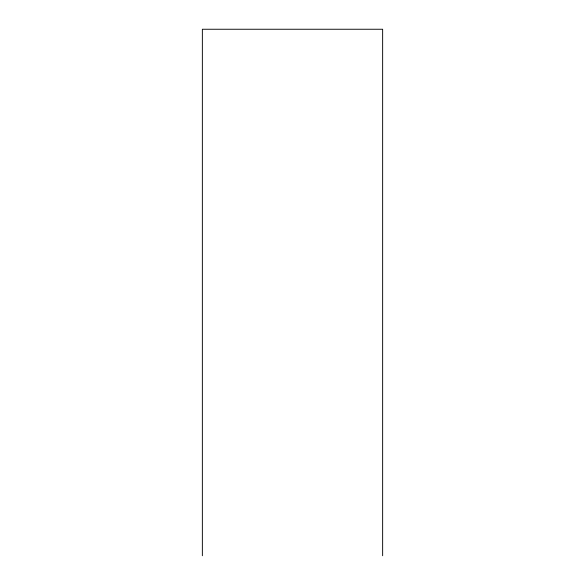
<?xml version="1.0" encoding="UTF-8"?>
<svg xmlns="http://www.w3.org/2000/svg" width="585" height="585" viewBox="0 0 585 585"><rect width="100%" height="100%" fill="white"/><g stroke="black" fill="none" stroke-linecap="round" stroke-linejoin="round"><path stroke-width="0.88" d="M382.641 555.75L382.641 29.25L202.359 29.25L202.359 555.75"/></g></svg>
